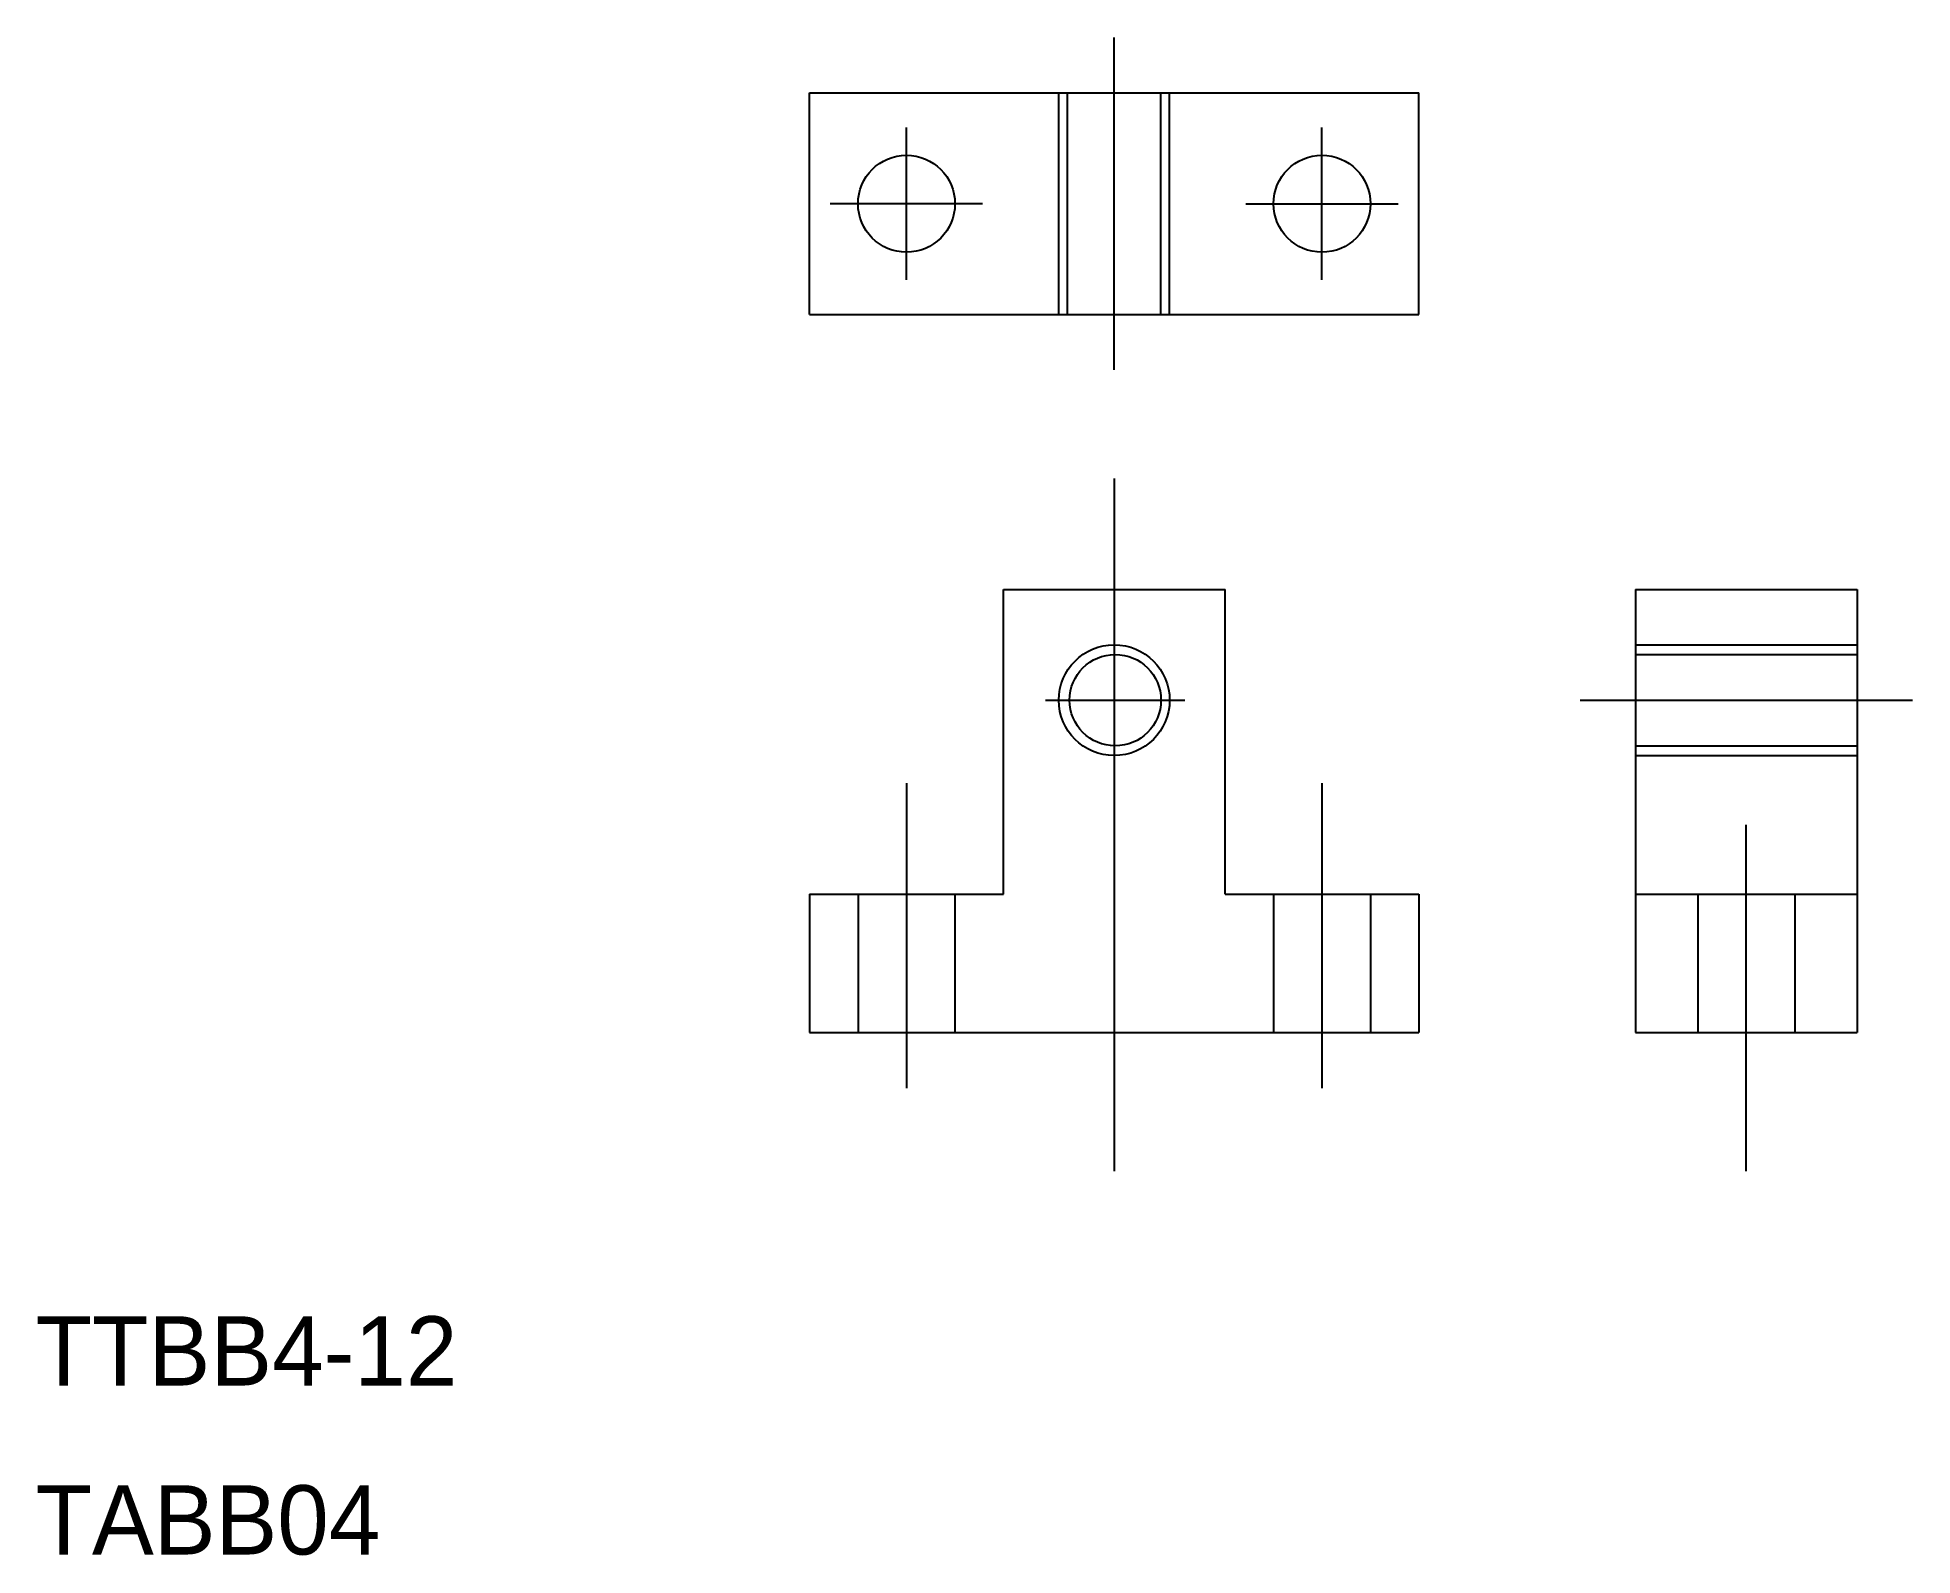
# Model space of a CAD drawing. Extents: x 497.6 to 565.3, y 437.5 to 492.3.
import ezdxf

# ---------------------------------------------------------------- set-up
doc = ezdxf.new("R2010")
doc.units = 0
doc.linetypes.add('CENTER', pattern=[50.8, 31.75, -6.35, 6.35, -6.35])
doc.linetypes.add('DASHED', pattern=[19.05, 12.7, -6.35])
doc.layers.get('0').update_dxf_attribs({"linetype": 'CONTINUOUS'})
doc.layers.add('CENTER', color=1, linetype='CENTER')

msp = doc.modelspace()

# ---------------------------------------------------------------- linework, layer by layer
at = {"color": 7, "linetype": 'CONTINUOUS'}
for p, q in [((525.5, 482.269), (525.5, 490.269)), ((525.5, 490.269), (547.5, 490.269)), ((547.5, 482.269), (547.5, 490.269)), ((525.5, 482.269), (547.5, 482.269)), ((532.5, 472.348), (540.5, 472.348)), ((532.5, 461.348), (532.5, 472.348)), ((540.5, 461.348), (540.5, 472.348)), ((555.321, 472.348), (563.321, 472.348)), ((555.321, 472.348), (555.321, 456.348)), ((563.321, 472.348), (563.321, 456.348)), ((525.5, 461.348), (532.5, 461.348)), ((525.5, 461.348), (525.5, 456.348)), ((540.5, 461.348), (547.5, 461.348)), ((547.5, 461.348), (547.5, 456.348)), ((555.321, 461.348), (563.321, 461.348)), ((525.5, 456.348), (547.5, 456.348)), ((555.321, 456.348), (563.321, 456.348))]:
    msp.add_line(p, q, dxfattribs=at)
at = {"color": 3, "linetype": 'DASHED'}
for p, q in [((534.5, 482.269), (534.5, 490.269)), ((534.814, 482.269), (534.814, 490.269)), ((538.187, 482.269), (538.187, 490.269)), ((538.5, 482.269), (538.5, 490.269)), ((555.321, 470.348), (563.321, 470.348)), ((555.321, 469.998), (563.321, 469.998)), ((555.321, 466.698), (563.321, 466.698)), ((555.321, 466.348), (563.321, 466.348)), ((527.25, 461.348), (527.25, 456.348)), ((530.75, 461.348), (530.75, 456.348)), ((542.25, 461.348), (542.25, 456.348)), ((545.75, 461.348), (545.75, 456.348)), ((557.571, 461.348), (557.571, 456.348)), ((561.071, 461.348), (561.071, 456.348))]:
    msp.add_line(p, q, dxfattribs=at)
at = {"color": 7, "linetype": 'CONTINUOUS'}
for centre, radius in [((529, 486.269), 1.75), ((544, 486.269), 1.75), ((536.537, 468.348), 1.65)]:
    msp.add_circle(centre, radius, dxfattribs=at)
at = {"color": 3, "linetype": 'CONTINUOUS'}
msp.add_circle((536.5, 468.348), 2, dxfattribs=at)
at = {"layer": 'CENTER', "color": 1, "linetype": 'CENTER'}
for p, q in [((536.5, 480.269), (536.5, 492.269)), ((529, 483.519), (529, 489.019)), ((544, 483.519), (544, 489.019)), ((531.75, 486.269), (526.25, 486.269)), ((541.25, 486.269), (546.75, 486.269)), ((536.5, 476.348), (536.5, 451.348)), ((534.024, 468.348), (539.05, 468.348)), ((553.321, 468.348), (565.321, 468.348)), ((529, 465.348), (529, 454.348)), ((544, 465.348), (544, 454.348)), ((559.321, 451.348), (559.321, 463.848))]:
    msp.add_line(p, q, dxfattribs=at)

# ---------------------------------------------------------------- texts
at = {"color": 7, "linetype": 'CONTINUOUS'}
for s, p in [('TTBB4-12', (497.551, 443.608)), ('TABB04', (497.551, 437.508))]:
    msp.add_text(s, height=2.5, dxfattribs=at).set_placement(p)

doc.saveas('drawing.dxf')
